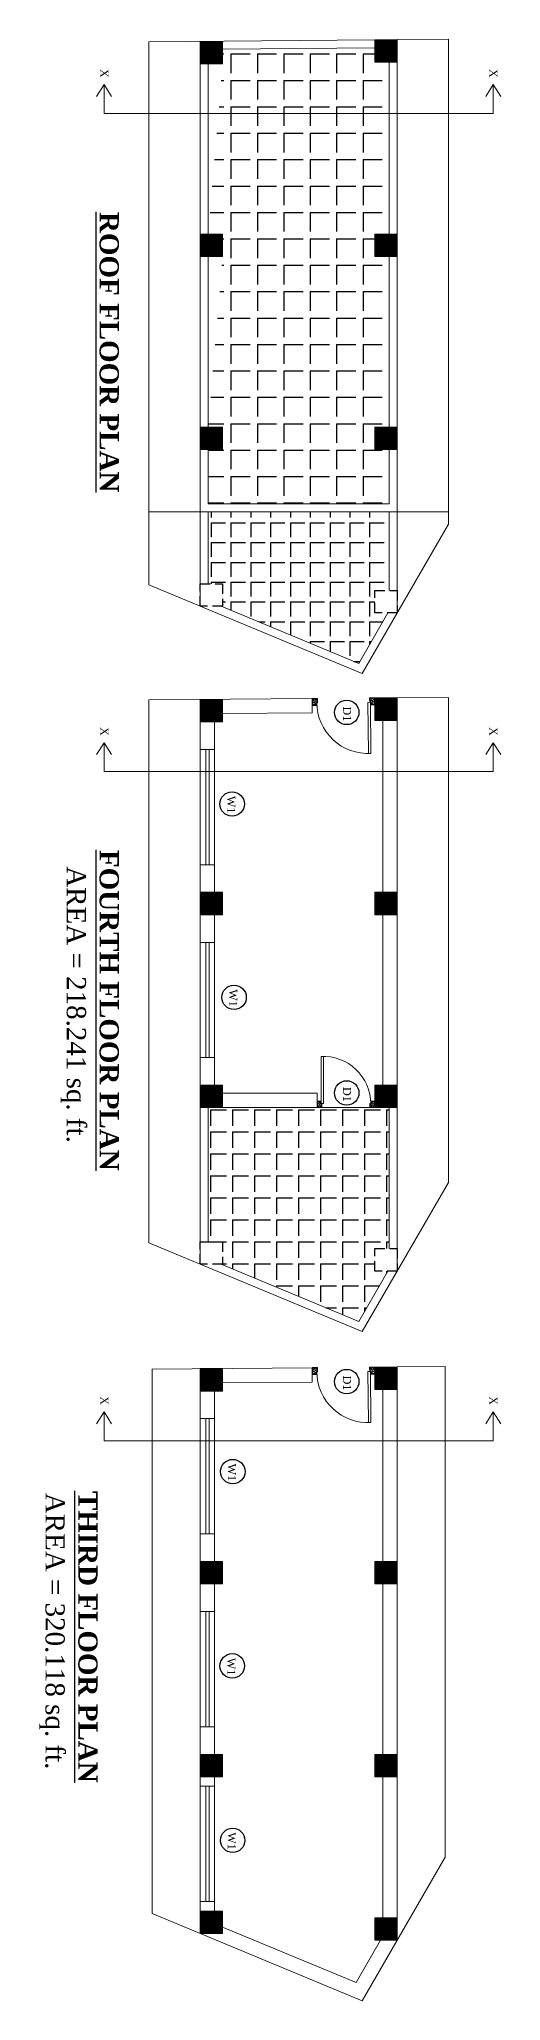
# Model space of a CAD drawing. Header units: inches. Extents: x 20273 to 41102, y -4696 to -1121.
# Drawn here: x 33729 to 34017, y -2468 to -1242 of the extents above; entities that cross this region are included whole.
import ezdxf

# ---------------------------------------------------------------- set-up
doc = ezdxf.new("R2010")
doc.units = ezdxf.units.IN
doc.header["$LTSCALE"] = 5
doc.header["$MEASUREMENT"] = 0
doc.linetypes.add('HIDDEN', pattern=[0.375, 0.25, -0.125])
doc.layers.add('A-WALL', color=7, linetype='Continuous', lineweight=9)
doc.layers.add('DOOR', color=62, linetype='Continuous', lineweight=0)
doc.layers.add('TEXT', color=6, linetype='Continuous')
doc.layers.add('WALL', color=7, linetype='Continuous')
doc.styles.add('ordinary', font='times.ttf')
pattern_1 = [(315, (37617.17005, 24465.68692), (0.08838834765, 0.08838834765), [])]
pattern_2 = [(315, (37617.17005, 24047.61573), (0.08838834765, 0.08838834765), [])]
pattern_3 = [(315, (37617.17005, 24876.85326), (0.08838834765, 0.08838834765), [])]

# ---------------------------------------------------------------- blocks, each defined once
blk = doc.blocks.new('A$C27B36B59')
at = {"layer": 'DOOR'}
for p, q in [((0, 4), (0, 0)), ((2.5, 4), (0, 4)), ((0, 0), (3, 0)), ((2.5, 2.5), (2.5, 4)), ((3, 2.5), (2.5, 2.5)), ((3, 0), (3, 2.5))]:
    blk.add_line(p, q, dxfattribs=at)
for centre, radius, start, end in [((-1.4, -0.5), 4.75, 22.1411, 72.838), ((1.3, 2.1), 1.64, 45.138, 144.8948), ((2.2, 0.3), 2.49, 83.3149, 152.658), ((0.1, 0.4), 2.05, 349.4875, 93.6805), ((2, -0.5), 2.01, 58.7447, 166.495), ((-0.1, 0.3), 1.13, 343.542, 86.947), ((2.1, -0.4), 1.17, 38.2816, 160.1519)]:
    blk.add_arc(centre, radius, start, end, dxfattribs=at)
blk = doc.blocks.new('D2')
at = {"layer": 'DOOR'}
for p, q in [((74474, 24047.6), (74474, 24018.1)), ((74474, 24047.6), (74475.5, 24047.6)), ((74475.5, 24047.6), (74475.5, 24018.1))]:
    blk.add_line(p, q, dxfattribs=at)
blk.add_arc((74474, 24047.6), 29.5, 180, 272.9146, dxfattribs=at)
at = {"layer": 'DOOR', "xscale": -1, "rotation": 180}
blk.add_blockref('A$C27B36B59', (74442, 24050.1), dxfattribs=at)
at = {"layer": 'DOOR', "rotation": 180}
blk.add_blockref('A$C27B36B59', (74478, 24050.1), dxfattribs=at)

msp = doc.modelspace()

# ---------------------------------------------------------------- hatches: boundary and pattern name
at = {"layer": 'A-WALL', "ltscale": 5}
h = msp.add_hatch(dxfattribs=at)
h.set_pattern_fill('ANSI31', color=256, angle=270)
h.set_pattern_definition(pattern_3)
h.paths.add_polyline_path([(33829.57, -1257.54), (33843.57, -1257.54), (33843.57, -1243.54), (33829.57, -1243.54)])
h = msp.add_hatch(dxfattribs=at)
h.set_pattern_fill('ANSI31', color=256, angle=270)
h.set_pattern_definition(pattern_3)
h.paths.add_polyline_path([(33938.56, -1256.61), (33952.56, -1256.61), (33952.56, -1242.61), (33938.56, -1242.61)])
h = msp.add_hatch(dxfattribs=at)
h.set_pattern_fill('ANSI31', color=256, angle=270)
h.set_pattern_definition(pattern_3)
h.paths.add_polyline_path([(33829.57, -1378.04), (33843.57, -1378.04), (33843.57, -1364.04), (33829.57, -1364.04)])
h = msp.add_hatch(dxfattribs=at)
h.set_pattern_fill('ANSI31', color=256, angle=270)
h.set_pattern_definition(pattern_3)
h.paths.add_polyline_path([(33938.56, -1378.04), (33952.56, -1378.04), (33952.56, -1364.04), (33938.56, -1364.04)])
h = msp.add_hatch(dxfattribs=at)
h.set_pattern_fill('ANSI31', color=256, angle=270)
h.set_pattern_definition(pattern_3)
h.paths.add_polyline_path([(33829.57, -1498.54), (33843.57, -1498.54), (33843.57, -1484.54), (33829.57, -1484.54)])
h = msp.add_hatch(dxfattribs=at)
h.set_pattern_fill('ANSI31', color=256, angle=270)
h.set_pattern_definition(pattern_3)
h.paths.add_polyline_path([(33938.56, -1498.54), (33952.56, -1498.54), (33952.56, -1484.54), (33938.56, -1484.54)])
h = msp.add_hatch(dxfattribs=at)
h.set_pattern_fill('ANSI31', color=256, angle=270)
h.set_pattern_definition(pattern_1)
h.paths.add_polyline_path([(33938.56, -1667.78), (33952.56, -1667.78), (33952.56, -1653.78), (33938.56, -1653.78)])
h = msp.add_hatch(dxfattribs=at)
h.set_pattern_fill('ANSI31', color=256, angle=270)
h.set_pattern_definition(pattern_1)
h.paths.add_polyline_path([(33829.57, -1654.7), (33829.57, -1668.7), (33843.57, -1668.7), (33843.57, -1654.7)])
h = msp.add_hatch(dxfattribs=at)
h.set_pattern_fill('ANSI31', color=256, angle=270)
h.set_pattern_definition(pattern_1)
h.paths.add_polyline_path([(33829.57, -1775.2), (33829.57, -1789.2), (33843.57, -1789.2), (33843.57, -1775.2)])
h = msp.add_hatch(dxfattribs=at)
h.set_pattern_fill('ANSI31', color=256, angle=270)
h.set_pattern_definition(pattern_1)
h.paths.add_polyline_path([(33938.56, -1789.2), (33952.56, -1789.2), (33952.56, -1775.2), (33938.56, -1775.2)])
h = msp.add_hatch(dxfattribs=at)
h.set_pattern_fill('ANSI31', color=256, angle=270)
h.set_pattern_definition(pattern_1)
h.paths.add_polyline_path([(33829.57, -1895.7), (33829.57, -1909.7), (33843.57, -1909.7), (33843.57, -1895.7)])
h = msp.add_hatch(dxfattribs=at)
h.set_pattern_fill('ANSI31', color=256, angle=270)
h.set_pattern_definition(pattern_1)
h.paths.add_polyline_path([(33938.56, -1895.7), (33938.56, -1909.7), (33952.56, -1909.7), (33952.56, -1895.7)])
h = msp.add_hatch(dxfattribs=at)
h.set_pattern_fill('ANSI31', color=256, angle=270)
h.set_pattern_definition(pattern_2)
h.paths.add_polyline_path([(33829.57, -2072.77), (33829.57, -2086.77), (33843.57, -2086.77), (33843.57, -2072.77)])
h = msp.add_hatch(dxfattribs=at)
h.set_pattern_fill('ANSI31', color=256, angle=270)
h.set_pattern_definition(pattern_2)
h.paths.add_polyline_path([(33938.56, -2085.85), (33952.56, -2085.85), (33952.56, -2071.85), (33938.56, -2071.85)])
h = msp.add_hatch(dxfattribs=at)
h.set_pattern_fill('ANSI31', color=256, angle=270)
h.set_pattern_definition(pattern_2)
h.paths.add_polyline_path([(33829.57, -2193.27), (33829.57, -2207.27), (33843.57, -2207.27), (33843.57, -2193.27)])
h = msp.add_hatch(dxfattribs=at)
h.set_pattern_fill('ANSI31', color=256, angle=270)
h.set_pattern_definition(pattern_2)
h.paths.add_polyline_path([(33938.56, -2207.27), (33952.56, -2207.27), (33952.56, -2193.27), (33938.56, -2193.27)])
h = msp.add_hatch(dxfattribs=at)
h.set_pattern_fill('ANSI31', color=256, angle=270)
h.set_pattern_definition(pattern_2)
h.paths.add_polyline_path([(33829.57, -2313.77), (33829.57, -2327.77), (33843.57, -2327.77), (33843.57, -2313.77)])
h = msp.add_hatch(dxfattribs=at)
h.set_pattern_fill('ANSI31', color=256, angle=270)
h.set_pattern_definition(pattern_2)
h.paths.add_polyline_path([(33938.56, -2313.77), (33938.56, -2327.77), (33952.56, -2327.77), (33952.56, -2313.77)])
h = msp.add_hatch(dxfattribs=at)
h.set_pattern_fill('ANSI31', color=256, angle=270)
h.set_pattern_definition(pattern_2)
h.paths.add_polyline_path([(33843.57, -2425.64), (33843.57, -2411.64), (33829.57, -2411.64), (33829.57, -2425.64)])
h = msp.add_hatch(dxfattribs=at)
h.set_pattern_fill('ANSI31', color=256, angle=270)
h.set_pattern_definition(pattern_2)
h.paths.add_polyline_path([(33952.56, -2429.89), (33952.56, -2415.89), (33938.56, -2415.89), (33938.56, -2429.89)])
at = {"layer": 'WALL', "linetype": 'ByBlock', "ltscale": 5, "true_color": 0xf8991e}
h = msp.add_hatch(dxfattribs=at)
h.set_pattern_fill('ANGLE', color=30, scale=60, angle=270)
h.set_pattern_definition([(270, (36125.74, 28960.067), (16.5, -7e-15), [12, -4.5]), (360, (36125.74, 28960.067), (8e-15, 16.5), [12, -4.5])])
h.paths.add_polyline_path([(33938.56, -1378.04), (33938.56, -1364.04), (33947.56, -1364.04), (33947.56, -1256.61), (33938.56, -1256.61), (33938.56, -1247.61), (33843.57, -1248.42), (33843.57, -1257.54), (33834.57, -1364.04), (33843.57, -1364.04), (33843.57, -1378.04), (33834.57, -1484.54), (33843.57, -1484.54), (33843.57, -1498.54), (33834.57, -1498.54), (33834.57, -1532.54), (33947.56, -1532.54), (33947.56, -1498.54), (33938.56, -1498.54), (33938.56, -1484.54), (33947.56, -1484.54), (33947.56, -1378.04)])
h = msp.add_hatch(dxfattribs=at)
h.set_pattern_fill('ANGLE', color=30, scale=45, angle=270)
h.set_pattern_definition([(270, (36125.74, 28960.067), (12.375, -5e-15), [9, -3.375]), (360, (36125.74, 28960.067), (6e-15, 12.375), [9, -3.375])])
h.paths.add_polyline_path([(33947.56, -1537.54), (33834.57, -1537.54), (33834.57, -1582.4), (33843.57, -1582.4), (33843.57, -1596.4), (33842.59, -1596.4), (33928.57, -1632.17), (33946.78, -1600.66), (33938.56, -1600.66), (33938.56, -1586.66), (33947.56, -1586.66)])
h = msp.add_hatch(dxfattribs=at)
h.set_pattern_fill('ANGLE', color=30, scale=50, angle=270)
h.set_pattern_definition([(270, (37617.17, 26386.47), (13.75, -6e-15), [10, -3.75]), (360, (37617.17, 26386.47), (7e-15, 13.75), [10, -3.75])])
h.paths.add_polyline_path([(33928.57, -2043.34), (33946.78, -2011.82), (33938.56, -2011.82), (33938.56, -1997.82), (33947.56, -1997.82), (33947.56, -1909.7), (33902.56, -1909.7), (33834.57, -1909.7), (33834.57, -1993.57), (33843.57, -1993.57), (33843.57, -2007.57), (33842.59, -2007.57)])

# ---------------------------------------------------------------- linework, layer by layer
at = {"layer": 'A-WALL', "ltscale": 5}
for p, q in [((33938.56, -1242.61), (33797.57, -1243.81)), ((33797.57, -1243.81), (33797.57, -1583.09)), ((33829.57, -1243.54), (33829.57, -1537.54)), ((33938.6, -1247.61), (33843.57, -1248.42)), ((33952.56, -1242.49), (33938.56, -1242.61)), ((33947.56, -1242.61), (33947.56, -1242.49)), ((33984.56, -1242.22), (33952.56, -1242.49)), ((33952.56, -1537.54), (33952.56, -1242.49)), ((33984.56, -1545.28), (33984.56, -1242.22)), ((33834.57, -1257.54), (33834.57, -1364.04)), ((33947.56, -1364.04), (33947.56, -1256.61)), ((33769.57, -1270.59), (33764.89, -1278.02)), ((33769.57, -1288.59), (33769.57, -1270.59)), ((33769.57, -1270.59), (33774.25, -1278.02)), ((34012.56, -1270.59), (34007.88, -1278.02)), ((34012.56, -1288.59), (34012.56, -1270.59)), ((34012.56, -1270.59), (34017.24, -1278.02)), ((33769.57, -1288.59), (34012.56, -1288.59)), ((33834.57, -1377.91), (33834.57, -1484.54)), ((33947.56, -1484.54), (33947.56, -1378.04)), ((33834.57, -1498.54), (33834.57, -1532.54)), ((33947.56, -1532.54), (33947.56, -1498.54)), ((33984.56, -1537.54), (33797.57, -1537.54)), ((33829.57, -1537.54), (33829.57, -1596.4)), ((33947.56, -1532.54), (33834.57, -1532.54)), ((33834.57, -1537.54), (33834.57, -1582.4)), ((33947.56, -1586.66), (33947.56, -1537.54)), ((33952.56, -1600.66), (33952.56, -1537.54)), ((33930.7, -1638.47), (33984.56, -1545.28)), ((33797.57, -1583.09), (33930.7, -1638.47)), ((33842.59, -1596.4), (33928.57, -1632.17)), ((33928.57, -1632.17), (33946.78, -1600.66)), ((33899.56, -1654.11), (33797.57, -1654.97)), ((33899.56, -1663.11), (33899.56, -1654.11)), ((33952.56, -1653.66), (33938.56, -1653.78)), ((33984.56, -1653.39), (33952.56, -1653.66)), ((33952.56, -2011.82), (33952.56, -1653.66)), ((33984.56, -1956.45), (33984.56, -1653.39)), ((33797.57, -1654.97), (33797.57, -1994.26)), ((33829.57, -1654.7), (33829.57, -2007.57)), ((33899.56, -1663.11), (33843.57, -1663.58)), ((33838.57, -1775.2), (33838.57, -1668.7)), ((33943.56, -1775.2), (33943.56, -1667.78)), ((33769.57, -1681.75), (33764.89, -1689.18)), ((33769.57, -1699.75), (33769.57, -1681.75)), ((33769.57, -1681.75), (33774.25, -1689.18)), ((33838.57, -1685.95), (33829.57, -1685.95)), ((33833.07, -1685.95), (33833.07, -1757.95)), ((33835.07, -1685.95), (33835.07, -1757.95)), ((34012.56, -1681.75), (34007.88, -1689.18)), ((34012.56, -1699.75), (34012.56, -1681.75)), ((34012.56, -1681.75), (34017.24, -1689.18)), ((33769.57, -1699.75), (34012.56, -1699.75)), ((33838.57, -1757.95), (33829.57, -1757.95)), ((33838.57, -1895.7), (33838.57, -1789.2)), ((33943.56, -1895.7), (33943.56, -1789.2)), ((33838.57, -1806.45), (33829.57, -1806.45)), ((33833.07, -1806.45), (33833.07, -1878.45)), ((33835.07, -1806.45), (33835.07, -1878.45)), ((33838.57, -1878.45), (33829.57, -1878.45)), ((33834.57, -1909.7), (33834.57, -1993.57)), ((33902.56, -1900.7), (33843.57, -1900.7)), ((33902.56, -1909.7), (33843.57, -1909.7)), ((33902.56, -1909.7), (33902.56, -1900.7)), ((33938.56, -1909.7), (33902.56, -1909.7)), ((33947.56, -1997.82), (33947.56, -1909.7)), ((33930.7, -2049.64), (33984.56, -1956.45)), ((33797.57, -1994.26), (33930.7, -2049.64)), ((33842.59, -2007.57), (33928.57, -2043.34)), ((33928.57, -2043.34), (33946.78, -2011.82)), ((33899.56, -2072.18), (33799.57, -2073.03)), ((33799.57, -2073.03), (33799.57, -2413.16)), ((33829.57, -2072.77), (33829.57, -2425.64)), ((33899.56, -2081.18), (33843.57, -2081.65)), ((33899.56, -2081.18), (33899.56, -2072.18)), ((33952.56, -2071.73), (33938.56, -2071.85)), ((33982.56, -2071.48), (33952.56, -2071.73)), ((33952.56, -2429.89), (33952.56, -2071.73)), ((33982.56, -2377.98), (33982.56, -2071.48)), ((33838.57, -2193.27), (33838.57, -2086.77)), ((33943.56, -2193.27), (33943.56, -2085.85)), ((33769.57, -2099.82), (33764.89, -2107.25)), ((33769.57, -2117.82), (33769.57, -2099.82)), ((33769.57, -2099.82), (33774.25, -2107.25)), ((33838.57, -2104.02), (33829.57, -2104.02)), ((33833.07, -2104.02), (33833.07, -2176.02)), ((33835.07, -2104.02), (33835.07, -2176.02)), ((34012.56, -2099.82), (34007.88, -2107.25)), ((34012.56, -2117.82), (34012.56, -2099.82)), ((34012.56, -2099.82), (34017.24, -2107.25)), ((33769.57, -2117.82), (34012.56, -2117.82)), ((33838.57, -2176.02), (33829.57, -2176.02)), ((33838.57, -2313.77), (33838.57, -2207.27)), ((33943.56, -2313.77), (33943.56, -2207.27)), ((33838.57, -2224.52), (33829.57, -2224.52)), ((33833.07, -2224.52), (33833.07, -2296.52)), ((33835.07, -2224.52), (33835.07, -2296.52)), ((33838.57, -2296.52), (33829.57, -2296.52)), ((33838.57, -2411.64), (33838.57, -2327.77)), ((33943.56, -2415.89), (33943.56, -2327.77)), ((33838.57, -2333.71), (33829.57, -2333.71)), ((33833.07, -2333.71), (33833.07, -2405.71)), ((33835.07, -2333.71), (33835.07, -2405.71)), ((33930.7, -2467.71), (33982.56, -2377.98)), ((33799.57, -2413.16), (33930.7, -2467.71)), ((33838.57, -2405.71), (33829.57, -2405.71)), ((33843.57, -2421.72), (33926.87, -2456.37)), ((33926.87, -2456.37), (33942.16, -2429.89))]:
    msp.add_line(p, q, dxfattribs=at)
for points in [[(33843.57, -1243.54), (33843.57, -1257.54), (33829.57, -1257.54), (33829.57, -1243.54)], [(33952.56, -1242.61), (33952.56, -1256.61), (33938.56, -1256.61), (33938.56, -1242.61)], [(33843.57, -1364.04), (33843.57, -1378.04), (33829.57, -1378.04), (33829.57, -1364.04)], [(33952.56, -1364.04), (33952.56, -1378.04), (33938.56, -1378.04), (33938.56, -1364.04)], [(33843.57, -1484.54), (33843.57, -1498.54), (33829.57, -1498.54), (33829.57, -1484.54)], [(33952.56, -1484.54), (33952.56, -1498.54), (33938.56, -1498.54), (33938.56, -1484.54)], [(33952.56, -1653.78), (33952.56, -1667.78), (33938.56, -1667.78), (33938.56, -1653.78)], [(33843.57, -1654.7), (33843.57, -1668.7), (33829.57, -1668.7), (33829.57, -1654.7)], [(33843.57, -1775.2), (33843.57, -1789.2), (33829.57, -1789.2), (33829.57, -1775.2)], [(33952.56, -1775.2), (33952.56, -1789.2), (33938.56, -1789.2), (33938.56, -1775.2)], [(33843.57, -1895.7), (33843.57, -1909.7), (33829.57, -1909.7), (33829.57, -1895.7)], [(33952.56, -1895.7), (33952.56, -1909.7), (33938.56, -1909.7), (33938.56, -1895.7)], [(33843.57, -2072.77), (33843.57, -2086.77), (33829.57, -2086.77), (33829.57, -2072.77)], [(33952.56, -2071.85), (33952.56, -2085.85), (33938.56, -2085.85), (33938.56, -2071.85)], [(33843.57, -2193.27), (33843.57, -2207.27), (33829.57, -2207.27), (33829.57, -2193.27)], [(33952.56, -2193.27), (33952.56, -2207.27), (33938.56, -2207.27), (33938.56, -2193.27)], [(33843.57, -2313.77), (33843.57, -2327.77), (33829.57, -2327.77), (33829.57, -2313.77)], [(33952.56, -2313.77), (33952.56, -2327.77), (33938.56, -2327.77), (33938.56, -2313.77)], [(33843.57, -2411.64), (33843.57, -2425.64), (33829.57, -2425.64), (33829.57, -2411.64)], [(33952.56, -2415.89), (33952.56, -2429.89), (33938.56, -2429.89), (33938.56, -2415.89)]]:
    msp.add_lwpolyline(points, close=True, dxfattribs=at)
at = {"layer": 'TEXT'}
for centre in [(33921.03, -1662.81), (33849.48, -1720.01), (33850.7, -1840.81), (33921.03, -1900.54), (33921.03, -2080.88), (33849.9, -2137.13), (33849.55, -2258.48), (33849.83, -2367.48)]:
    msp.add_circle(centre, 7.64, dxfattribs=at)
at = {"layer": 'WALL', "color": 2, "linetype": 'HIDDEN', "ltscale": 5}
for points in [[(33843.57, -1582.4), (33843.57, -1596.4), (33829.57, -1596.4), (33829.57, -1582.4)], [(33952.56, -1586.66), (33952.56, -1600.66), (33938.56, -1600.66), (33938.56, -1586.66)], [(33843.57, -1993.57), (33843.57, -2007.57), (33829.57, -2007.57), (33829.57, -1993.57)], [(33952.56, -1997.82), (33952.56, -2011.82), (33938.56, -2011.82), (33938.56, -1997.82)]]:
    msp.add_lwpolyline(points, close=True, dxfattribs=at)

# ---------------------------------------------------------------- block references
at = {"layer": 'WALL', "color": 2, "linetype": 'ByBlock', "xscale": 1.083333333326322, "yscale": 1.083333333326322, "zscale": 1.083333333326322, "rotation": 0.4857626914850212}
for p in [(-46522.1, -28391.15), (-46522.1, -28809.22)]:
    msp.add_blockref('D2', p, dxfattribs=at)
at = {"layer": 'WALL', "color": 2, "linetype": 'ByBlock', "rotation": 180}
msp.add_blockref('D2', (108380.51, 22140.39), dxfattribs=at)

# ---------------------------------------------------------------- texts
at = {"layer": 'TEXT', "style": 'ordinary'}
for s, rotation, p in [('X', 270, (33767.15, -1260.8)), ('X', 270, (34010.14, -1260.8)), ('D1', 270, (33918.8, -1659.1)), ('X', 270, (33767.15, -1671.97)), ('X', 270, (34010.14, -1671.97)), ('W1', 270.00039, (33846.42, -1714.97)), ('W1', 270.00039, (33847.64, -1835.78)), ('D1', 270, (33918.8, -1896.84)), ('D1', 270, (33918.8, -2077.17)), ('X', 270, (33767.15, -2090.04)), ('X', 270, (34010.14, -2090.04)), ('W1', 270.00039, (33846.84, -2132.1)), ('W1', 270.00039, (33846.48, -2253.45)), ('W1', 270.00039, (33846.77, -2362.45))]:
    msp.add_text(s, height=5, rotation=rotation, dxfattribs=at).set_placement(p)
at = {"layer": 'TEXT', "char_height": 12, "width": 219.8151, "attachment_point": 8, "rotation": 269.99961, "style": 'ordinary'}
for s, insert in [('{\\fTimes New Roman|b1|i0|c0|p18;\\LROOF FLOOR PLAN}', (33766.57, -1437.74)), ('{\\fTimes New Roman|b1|i0|c0|p18;\\LFOURTH FLOOR PLAN}', (33766.57, -1848.91)), ('AREA = 218.241 sq. ft.', (33742.32, -1845.33)), ('AREA = 320.118 sq. ft.', (33729.04, -2236.75)), ('{\\fTimes New Roman|b1|i0|c0|p18;\\LTHIRD FLOOR PLAN}', (33753.28, -2240.34))]:
    msp.add_mtext(s, dxfattribs=dict(at, insert=insert))

doc.saveas('drawing.dxf')
